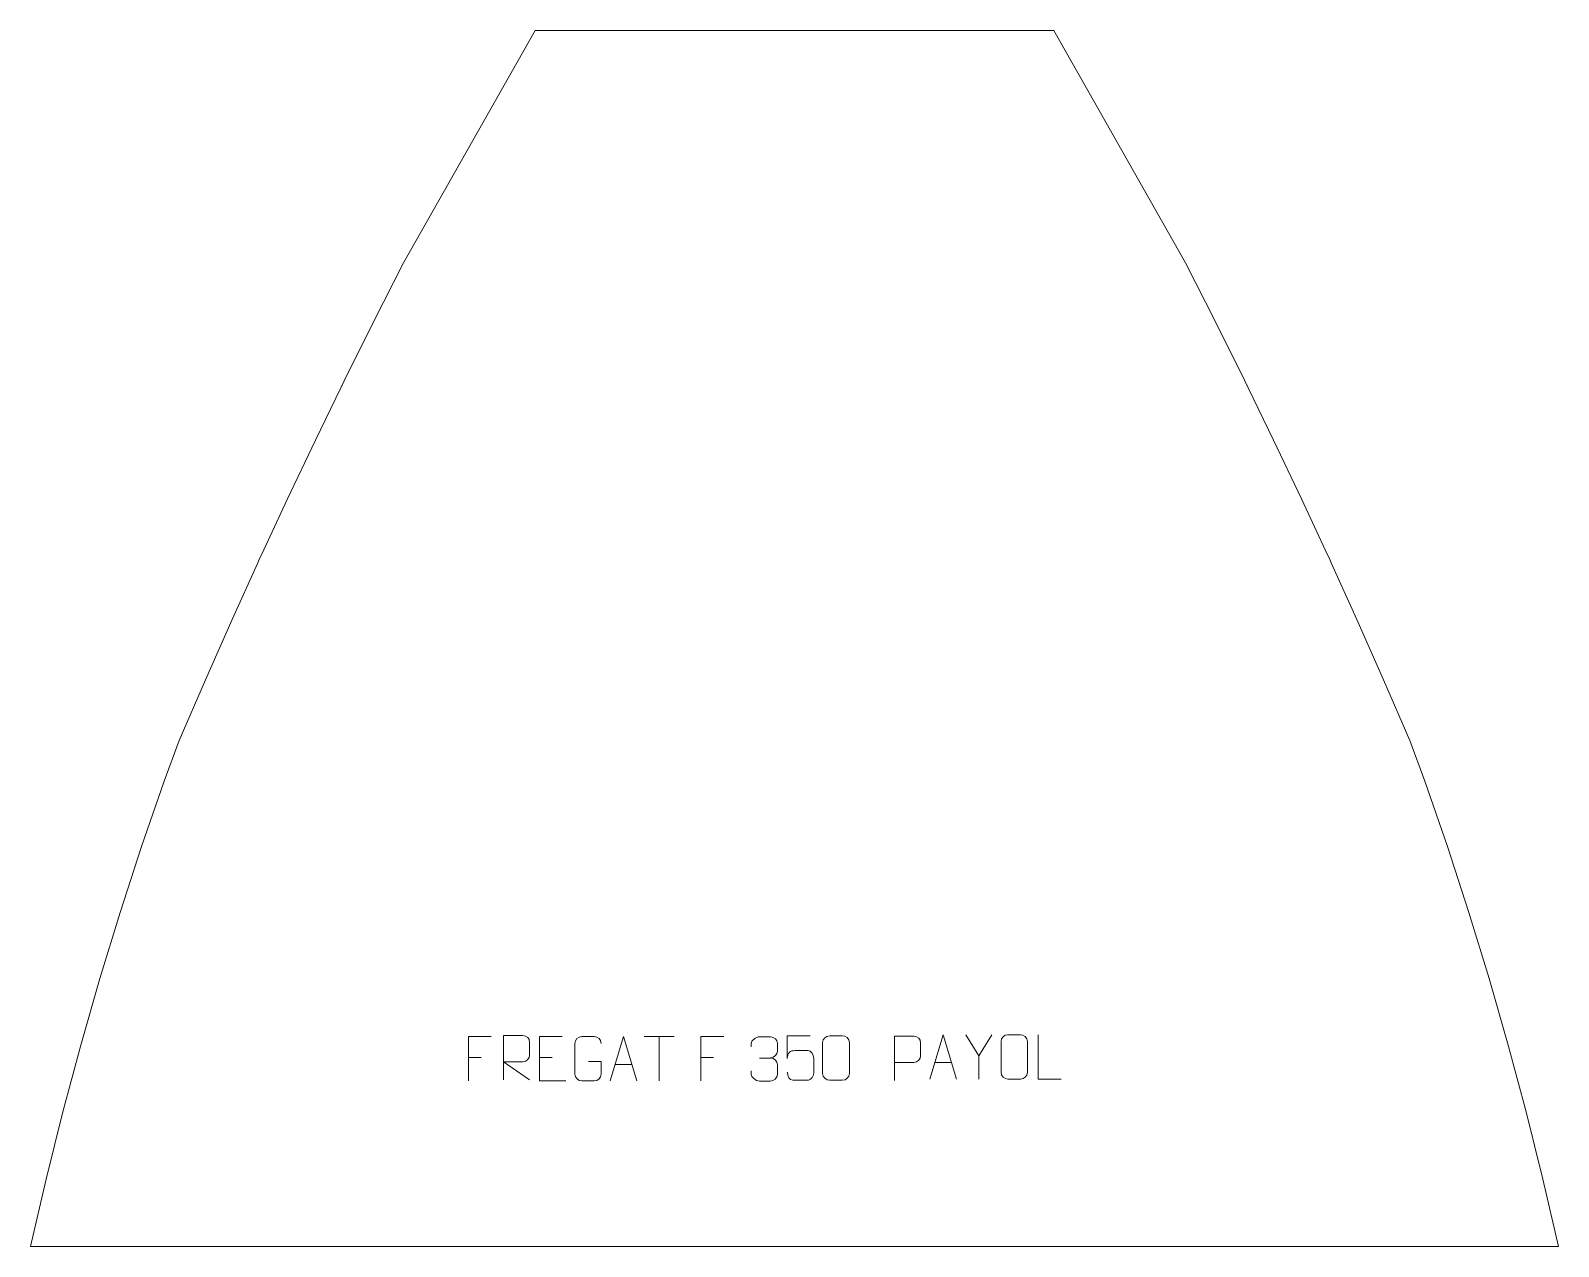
# Model space of a CAD drawing. Header units: millimetres. Extents: x -456 to 405, y 829 to 1514.
import ezdxf

# ---------------------------------------------------------------- set-up
doc = ezdxf.new("R2010")
doc.units = ezdxf.units.MM
doc.header["$MEASUREMENT"] = 0
doc.layers.add('layer 1', color=7, linetype='Continuous')

msp = doc.modelspace()

# ---------------------------------------------------------------- linework, layer by layer
at = {"layer": 'layer 1', "color": 242, "lineweight": 9}
msp.add_open_spline([(-171.4507, 1513.672), (-171.4507, 1513.672), (120.7997, 1513.672), (120.7997, 1513.672), (120.7997, 1513.672), (120.7997, 1513.672), (194.9908, 1382.7266), (194.9908, 1382.7266), (194.9908, 1382.7266), (194.9908, 1382.7266), (211.8296, 1349.6018), (211.8296, 1349.6018), (211.8296, 1349.6018), (211.8296, 1349.6018), (228.3698, 1316.3267), (228.3698, 1316.3267), (228.3698, 1316.3267), (228.3698, 1316.3267), (229.5789, 1313.838), (229.5789, 1313.838), (229.5789, 1313.838), (229.5789, 1313.838), (229.6742, 1313.6723), (229.6742, 1313.6723), (229.6742, 1313.6723), (229.6742, 1313.6723), (230.3186, 1312.3164), (230.3186, 1312.3164), (230.3186, 1312.3164), (230.3186, 1312.3164), (244.6098, 1282.9028), (244.6098, 1282.9028), (244.6098, 1282.9028), (244.6098, 1282.9028), (260.5492, 1249.3365), (260.5492, 1249.3365), (260.5492, 1249.3365), (260.5492, 1249.3365), (273.6568, 1221.0778), (273.6568, 1221.0778), (273.6568, 1221.0778), (273.6568, 1221.0778), (276.1854, 1215.6261), (276.1854, 1215.6261), (276.1854, 1215.6261), (276.1854, 1215.6261), (277.0701, 1213.6723), (277.0701, 1213.6723), (277.0701, 1213.6723), (277.0701, 1213.6723), (291.5173, 1181.7777), (291.5173, 1181.7777), (291.5173, 1181.7777), (291.5173, 1181.7777), (306.5444, 1147.7914), (306.5444, 1147.7914), (306.5444, 1147.7914), (306.5444, 1147.7914), (321.266, 1113.6726), (321.266, 1113.6726), (321.266, 1113.6726), (321.266, 1113.6726), (329.693, 1090.7029), (329.693, 1090.7029), (329.693, 1090.7029), (329.693, 1090.7029), (342.4674, 1053.8601), (342.4674, 1053.8601), (342.4674, 1053.8601), (342.4674, 1053.8601), (354.5773, 1016.7936), (354.5773, 1016.7936), (354.5773, 1016.7936), (354.5773, 1016.7936), (366.0217, 979.5158), (366.0217, 979.5158), (366.0217, 979.5158), (366.0217, 979.5158), (376.7948, 942.039), (376.7948, 942.039), (376.7948, 942.039), (376.7948, 942.039), (386.8938, 904.3755), (386.8938, 904.3755), (386.8938, 904.3755), (386.8938, 904.3755), (396.3159, 866.5358), (396.3159, 866.5358), (396.3159, 866.5358), (396.3159, 866.5358), (405.057, 828.5336), (405.057, 828.5336), (405.057, 828.5336), (405.057, 828.5336), (-455.7091, 828.5336), (-455.7091, 828.5336), (-455.7091, 828.5336), (-455.7091, 828.5336), (-446.9677, 866.5358), (-446.9677, 866.5358), (-446.9677, 866.5358), (-446.9677, 866.5358), (-437.5456, 904.3755), (-437.5456, 904.3755), (-437.5456, 904.3755), (-437.5456, 904.3755), (-427.4455, 942.039), (-427.4455, 942.039), (-427.4455, 942.039), (-427.4455, 942.039), (-416.6727, 979.5158), (-416.6727, 979.5158), (-416.6727, 979.5158), (-416.6727, 979.5158), (-405.2291, 1016.7936), (-405.2291, 1016.7936), (-405.2291, 1016.7936), (-405.2291, 1016.7936), (-393.1184, 1053.8601), (-393.1184, 1053.8601), (-393.1184, 1053.8601), (-393.1184, 1053.8601), (-380.3448, 1090.7029), (-380.3448, 1090.7029), (-380.3448, 1090.7029), (-380.3448, 1090.7029), (-371.9167, 1113.6726), (-371.9167, 1113.6726), (-371.9167, 1113.6726), (-371.9167, 1113.6726), (-357.1962, 1147.7914), (-357.1962, 1147.7914), (-357.1962, 1147.7914), (-357.1962, 1147.7914), (-342.1693, 1181.7777), (-342.1693, 1181.7777), (-342.1693, 1181.7777), (-342.1693, 1181.7777), (-327.7219, 1213.6723), (-327.7219, 1213.6723), (-327.7219, 1213.6723), (-327.7219, 1213.6723), (-326.8364, 1215.6261), (-326.8364, 1215.6261), (-326.8364, 1215.6261), (-326.8364, 1215.6261), (-324.3076, 1221.0778), (-324.3076, 1221.0778), (-324.3076, 1221.0778), (-324.3076, 1221.0778), (-311.201, 1249.3365), (-311.201, 1249.3365), (-311.201, 1249.3365), (-311.201, 1249.3365), (-295.2619, 1282.9028), (-295.2619, 1282.9028), (-295.2619, 1282.9028), (-295.2619, 1282.9028), (-280.9696, 1312.3164), (-280.9696, 1312.3164), (-280.9696, 1312.3164), (-280.9696, 1312.3164), (-280.326, 1313.6723), (-280.326, 1313.6723), (-280.326, 1313.6723), (-280.326, 1313.6723), (-280.2299, 1313.838), (-280.2299, 1313.838), (-280.2299, 1313.838), (-280.2299, 1313.838), (-279.0216, 1316.3267), (-279.0216, 1316.3267), (-279.0216, 1316.3267), (-279.0216, 1316.3267), (-262.4806, 1349.6018), (-262.4806, 1349.6018), (-262.4806, 1349.6018), (-262.4806, 1349.6018), (-245.6417, 1382.7266), (-245.6417, 1382.7266), (-245.6417, 1382.7266), (-245.6417, 1382.7266), (-171.4507, 1513.672), (-171.4507, 1513.672)], degree=3, knots=[0, 0, 0, 0, 0.0212766, 0.0212766, 0.0212766, 0.0212766, 0.04255319, 0.04255319, 0.04255319, 0.04255319, 0.06382979, 0.06382979, 0.06382979, 0.06382979, 0.08510638, 0.08510638, 0.08510638, 0.08510638, 0.10638298, 0.10638298, 0.10638298, 0.10638298, 0.12765957, 0.12765957, 0.12765957, 0.12765957, 0.14893617, 0.14893617, 0.14893617, 0.14893617, 0.17021277, 0.17021277, 0.17021277, 0.17021277, 0.19148936, 0.19148936, 0.19148936, 0.19148936, 0.21276596, 0.21276596, 0.21276596, 0.21276596, 0.23404255, 0.23404255, 0.23404255, 0.23404255, 0.25531915, 0.25531915, 0.25531915, 0.25531915, 0.27659574, 0.27659574, 0.27659574, 0.27659574, 0.29787234, 0.29787234, 0.29787234, 0.29787234, 0.31914894, 0.31914894, 0.31914894, 0.31914894, 0.34042553, 0.34042553, 0.34042553, 0.34042553, 0.36170213, 0.36170213, 0.36170213, 0.36170213, 0.38297872, 0.38297872, 0.38297872, 0.38297872, 0.40425532, 0.40425532, 0.40425532, 0.40425532, 0.42553191, 0.42553191, 0.42553191, 0.42553191, 0.44680851, 0.44680851, 0.44680851, 0.44680851, 0.46808511, 0.46808511, 0.46808511, 0.46808511, 0.4893617, 0.4893617, 0.4893617, 0.4893617, 0.5106383, 0.5106383, 0.5106383, 0.5106383, 0.53191489, 0.53191489, 0.53191489, 0.53191489, 0.55319149, 0.55319149, 0.55319149, 0.55319149, 0.57446809, 0.57446809, 0.57446809, 0.57446809, 0.59574468, 0.59574468, 0.59574468, 0.59574468, 0.61702128, 0.61702128, 0.61702128, 0.61702128, 0.63829787, 0.63829787, 0.63829787, 0.63829787, 0.65957447, 0.65957447, 0.65957447, 0.65957447, 0.68085106, 0.68085106, 0.68085106, 0.68085106, 0.70212766, 0.70212766, 0.70212766, 0.70212766, 0.72340426, 0.72340426, 0.72340426, 0.72340426, 0.74468085, 0.74468085, 0.74468085, 0.74468085, 0.76595745, 0.76595745, 0.76595745, 0.76595745, 0.78723404, 0.78723404, 0.78723404, 0.78723404, 0.80851064, 0.80851064, 0.80851064, 0.80851064, 0.82978723, 0.82978723, 0.82978723, 0.82978723, 0.85106383, 0.85106383, 0.85106383, 0.85106383, 0.87234043, 0.87234043, 0.87234043, 0.87234043, 0.89361702, 0.89361702, 0.89361702, 0.89361702, 0.91489362, 0.91489362, 0.91489362, 0.91489362, 0.93617021, 0.93617021, 0.93617021, 0.93617021, 0.95744681, 0.95744681, 0.95744681, 0.95744681, 1, 1, 1, 1], dxfattribs=at)
at = {"layer": 'layer 1', "color": 250, "lineweight": 9}
for points, knots in [([(-189.2073, 922.4466), (-189.2073, 922.4466), (-189.2073, 947.4001), (-189.2073, 947.4001), (-189.2073, 947.4001), (-185.6125, 947.4001), (-182.017, 947.4001), (-178.4218, 947.4001), (-178.4218, 947.4001), (-176.0965, 947.3624), (-174.5392, 945.8724), (-174.5433, 943.506), (-174.5433, 943.506), (-174.5437, 941.4705), (-174.5437, 938.4111), (-174.5433, 936.3751), (-174.5433, 936.3751), (-174.5498, 934.4996), (-176.3621, 932.5578), (-178.3716, 932.5387), (-178.3716, 932.5387), (-178.3716, 932.5387), (-189.2073, 932.5387), (-189.2073, 932.5387), (-189.2073, 932.5387), (-189.2073, 932.5387), (-174.5526, 922.4466), (-174.5526, 922.4466)], [0, 0, 0, 0, 0.125, 0.125, 0.125, 0.125, 0.25, 0.25, 0.25, 0.25, 0.375, 0.375, 0.375, 0.375, 0.5, 0.5, 0.5, 0.5, 0.625, 0.625, 0.625, 0.625, 0.75, 0.75, 0.75, 0.75, 1, 1, 1, 1]), ([(-16.5121, 947.1733), (-16.5121, 947.1733), (-29.3638, 947.1733), (-29.3638, 947.1733), (-29.3638, 947.1733), (-29.3635, 942.9427), (-29.3635, 938.7118), (-29.3638, 934.4806), (-29.3638, 934.4806), (-29.3641, 937.7907), (-27.7331, 938.8625), (-24.9211, 938.923), (-24.9211, 938.923), (-22.4815, 938.9233), (-20.042, 938.9233), (-17.6028, 938.923), (-17.6028, 938.923), (-15.953, 938.9298), (-14.4781, 936.5493), (-14.4496, 934.4806), (-14.4496, 934.4806), (-14.4499, 931.8933), (-14.4499, 929.3057), (-14.4496, 926.718), (-14.4496, 926.718), (-14.4034, 924.7586), (-15.9028, 922.3223), (-17.5287, 922.2638), (-17.5287, 922.2638), (-19.4852, 922.2641), (-24.3802, 922.2641), (-26.3372, 922.2638), (-26.3372, 922.2638), (-28.1827, 922.255), (-29.2898, 924.2198), (-29.3106, 926.7709)], [0, 0, 0, 0, 0.1, 0.1, 0.1, 0.1, 0.2, 0.2, 0.2, 0.2, 0.3, 0.3, 0.3, 0.3, 0.4, 0.4, 0.4, 0.4, 0.5, 0.5, 0.5, 0.5, 0.6, 0.6, 0.6, 0.6, 0.7, 0.7, 0.7, 0.7, 0.8, 0.8, 0.8, 0.8, 1, 1, 1, 1]), ([(-5.4869, 947.2178), (-3.1208, 947.2178), (-0.7543, 947.2178), (1.6122, 947.2178), (1.6122, 947.2178), (3.5927, 947.2534), (5.6187, 945.7591), (5.6458, 943.317), (5.6458, 943.317), (5.6454, 937.5596), (5.6454, 931.8018), (5.6458, 926.0436), (5.6458, 926.0436), (5.5037, 923.716), (3.7973, 922.2337), (1.6122, 922.2229), (1.6122, 922.2229), (-0.7602, 922.2233), (-3.1326, 922.2233), (-5.5046, 922.2229), (-5.5046, 922.2229), (-7.4631, 922.1173), (-9.4695, 924.0052), (-9.4581, 926.0262), (-9.4581, 926.0262), (-9.4577, 931.8068), (-9.4577, 937.5871), (-9.4581, 943.3669), (-9.4581, 943.3669), (-9.4538, 945.5089), (-7.6767, 947.2314), (-5.4869, 947.2178)], [0, 0, 0, 0, 0.11111111, 0.11111111, 0.11111111, 0.11111111, 0.22222222, 0.22222222, 0.22222222, 0.22222222, 0.33333333, 0.33333333, 0.33333333, 0.33333333, 0.44444444, 0.44444444, 0.44444444, 0.44444444, 0.55555556, 0.55555556, 0.55555556, 0.55555556, 0.66666667, 0.66666667, 0.66666667, 0.66666667, 0.77777778, 0.77777778, 0.77777778, 0.77777778, 1, 1, 1, 1]), ([(31.0792, 922.0412), (31.0792, 922.0412), (31.0792, 946.9948), (31.0792, 946.9948), (31.0792, 946.9948), (34.6742, 946.9948), (38.2695, 946.9948), (41.8649, 946.9948), (41.8649, 946.9948), (44.1901, 946.9569), (45.7475, 945.4668), (45.7433, 943.1007), (45.7433, 943.1007), (45.7429, 941.065), (45.7429, 938.0057), (45.7433, 935.9697), (45.7433, 935.9697), (45.7368, 934.0943), (43.9246, 932.1524), (41.915, 932.1333), (41.915, 932.1333), (41.915, 932.1333), (31.0792, 932.1333), (31.0792, 932.1333)], [0, 0, 0, 0, 0.14285714, 0.14285714, 0.14285714, 0.14285714, 0.28571429, 0.28571429, 0.28571429, 0.28571429, 0.42857143, 0.42857143, 0.42857143, 0.42857143, 0.57142857, 0.57142857, 0.57142857, 0.57142857, 0.71428571, 0.71428571, 0.71428571, 0.71428571, 1, 1, 1, 1]), ([(50.9977, 922.8839), (50.9977, 922.8839), (58.3687, 947.8374), (58.3687, 947.8374), (58.3687, 947.8374), (58.3687, 947.8374), (65.9386, 922.8839), (65.9386, 922.8839)], [0, 0, 0, 0, 0.33333333, 0.33333333, 0.33333333, 0.33333333, 1, 1, 1, 1]), ([(85.7898, 947.8374), (85.7898, 947.8374), (78.4674, 935.9387), (78.4674, 935.9387), (78.4674, 935.9387), (78.4674, 935.9387), (78.4681, 922.8838), (78.4681, 922.8838)], [0, 0, 0, 0, 0.33333333, 0.33333333, 0.33333333, 0.33333333, 1, 1, 1, 1]), ([(94.9485, 947.8371), (97.2742, 947.8371), (99.6003, 947.8371), (101.9264, 947.8371), (101.9264, 947.8371), (103.873, 947.8727), (105.8644, 946.3811), (105.8911, 943.9435), (105.8911, 943.9435), (105.8907, 938.1966), (105.8907, 932.4493), (105.8911, 926.7016), (105.8911, 926.7016), (105.7513, 924.3782), (104.0741, 922.8986), (101.9264, 922.8878), (101.9264, 922.8878), (99.5945, 922.8882), (97.2626, 922.8882), (94.9311, 922.8878), (94.9311, 922.8878), (93.0061, 922.7824), (91.034, 924.6669), (91.0452, 926.6842), (91.0452, 926.6842), (91.0455, 932.4543), (91.0455, 938.224), (91.0452, 943.9933), (91.0452, 943.9933), (91.0494, 946.1314), (92.7961, 947.8506), (94.9485, 947.8371)], [0, 0, 0, 0, 0.11111111, 0.11111111, 0.11111111, 0.11111111, 0.22222222, 0.22222222, 0.22222222, 0.22222222, 0.33333333, 0.33333333, 0.33333333, 0.33333333, 0.44444444, 0.44444444, 0.44444444, 0.44444444, 0.55555556, 0.55555556, 0.55555556, 0.55555556, 0.66666667, 0.66666667, 0.66666667, 0.66666667, 0.77777778, 0.77777778, 0.77777778, 0.77777778, 1, 1, 1, 1]), ([(124.9427, 922.8838), (124.9427, 922.8838), (111.9936, 922.8838), (111.9936, 922.8838), (111.9936, 922.8838), (111.9936, 922.8838), (111.9936, 947.8374), (111.9936, 947.8374)], [0, 0, 0, 0, 0.33333333, 0.33333333, 0.33333333, 0.33333333, 1, 1, 1, 1]), ([(-196.1694, 946.803), (-196.1694, 946.803), (-209.0434, 946.803), (-209.0434, 946.803), (-209.0434, 946.803), (-209.0434, 946.803), (-209.0434, 921.8494), (-209.0434, 921.8494)], [0, 0, 0, 0, 0.33333333, 0.33333333, 0.33333333, 0.33333333, 1, 1, 1, 1]), ([(-156.1694, 946.803), (-156.1694, 946.803), (-169.0433, 946.803), (-169.0433, 946.803), (-169.0433, 946.803), (-169.0433, 946.803), (-169.0433, 921.8494), (-169.0433, 921.8494), (-169.0433, 921.8494), (-169.0433, 921.8494), (-154.1775, 921.8494), (-154.1775, 921.8494)], [0, 0, 0, 0, 0.25, 0.25, 0.25, 0.25, 0.5, 0.5, 0.5, 0.5, 1, 1, 1, 1]), ([(-141.3555, 932.8352), (-141.3555, 932.8352), (-134.1874, 932.8352), (-134.1874, 932.8352), (-134.1874, 932.8352), (-134.1874, 932.8352), (-134.1874, 925.6671), (-134.1874, 925.6671), (-134.1874, 925.6671), (-134.3271, 923.3437), (-136.0043, 921.8641), (-138.1521, 921.8533), (-138.1521, 921.8533), (-140.4839, 921.8537), (-142.8159, 921.8537), (-145.1474, 921.8533), (-145.1474, 921.8533), (-147.0723, 921.7479), (-149.0445, 923.6324), (-149.0333, 925.6497), (-149.0333, 925.6497), (-149.0329, 931.4198), (-149.0329, 937.1895), (-149.0333, 942.9588), (-149.0333, 942.9588), (-149.0291, 945.0969), (-147.2823, 946.8161), (-145.13, 946.8027), (-145.13, 946.8027), (-142.8043, 946.8027), (-140.4782, 946.8027), (-138.1521, 946.8027), (-138.1521, 946.8027), (-136.2054, 946.8381), (-134.214, 945.3466), (-134.1874, 942.9089)], [0, 0, 0, 0, 0.1, 0.1, 0.1, 0.1, 0.2, 0.2, 0.2, 0.2, 0.3, 0.3, 0.3, 0.3, 0.4, 0.4, 0.4, 0.4, 0.5, 0.5, 0.5, 0.5, 0.6, 0.6, 0.6, 0.6, 0.7, 0.7, 0.7, 0.7, 0.8, 0.8, 0.8, 0.8, 1, 1, 1, 1]), ([(-129.0808, 921.8495), (-129.0808, 921.8495), (-121.7098, 946.803), (-121.7098, 946.803), (-121.7098, 946.803), (-121.7098, 946.803), (-114.1399, 921.8495), (-114.1399, 921.8495)], [0, 0, 0, 0, 0.33333333, 0.33333333, 0.33333333, 0.33333333, 1, 1, 1, 1]), ([(-65.1733, 946.803), (-65.1733, 946.803), (-78.0473, 946.803), (-78.0473, 946.803), (-78.0473, 946.803), (-78.0473, 946.803), (-78.0473, 921.8494), (-78.0473, 921.8494)], [0, 0, 0, 0, 0.33333333, 0.33333333, 0.33333333, 0.33333333, 1, 1, 1, 1]), ([(-49.7141, 940.9637), (-49.7141, 940.9637), (-49.7141, 942.8209), (-49.7141, 942.8209), (-49.7141, 942.8209), (-49.7284, 944.5628), (-47.0639, 946.6809), (-45.0048, 946.6582), (-45.0048, 946.6582), (-42.9407, 946.6582), (-40.8767, 946.6582), (-38.813, 946.6582), (-38.813, 946.6582), (-36.6185, 946.667), (-35.0202, 944.8202), (-34.9758, 942.9081), (-34.9758, 942.9081), (-34.9762, 941.473), (-34.9762, 940.0379), (-34.9758, 938.6024), (-34.9758, 938.6024), (-35.0244, 936.9489), (-36.627, 934.7189), (-38.8253, 934.7289), (-38.8253, 934.7289), (-36.6216, 934.7177), (-35.0136, 932.9145), (-34.9596, 930.855), (-34.9596, 930.855), (-34.96, 929.0703), (-34.96, 927.2856), (-34.9596, 925.5005), (-34.9596, 925.5005), (-34.9495, 923.4391), (-37.0044, 921.676), (-38.8253, 921.6841), (-38.8253, 921.6841), (-40.8906, 921.6844), (-42.9558, 921.6844), (-45.0214, 921.6841), (-45.0214, 921.6841), (-47.19, 921.6956), (-49.721, 924.0958), (-49.7396, 925.5576), (-49.7396, 925.5576), (-49.7396, 925.5576), (-49.7396, 927.4662), (-49.7396, 927.4662)], [0, 0, 0, 0, 0.07692308, 0.07692308, 0.07692308, 0.07692308, 0.15384615, 0.15384615, 0.15384615, 0.15384615, 0.23076923, 0.23076923, 0.23076923, 0.23076923, 0.30769231, 0.30769231, 0.30769231, 0.30769231, 0.38461538, 0.38461538, 0.38461538, 0.38461538, 0.46153846, 0.46153846, 0.46153846, 0.46153846, 0.53846154, 0.53846154, 0.53846154, 0.53846154, 0.61538462, 0.61538462, 0.61538462, 0.61538462, 0.69230769, 0.69230769, 0.69230769, 0.69230769, 0.76923077, 0.76923077, 0.76923077, 0.76923077, 0.84615385, 0.84615385, 0.84615385, 0.84615385, 1, 1, 1, 1])]:
    msp.add_open_spline(points, degree=3, knots=knots, dxfattribs=at)
for points in [[(78.4674, 935.9387), (78.4674, 935.9387), (71.1465, 947.8374), (71.1465, 947.8374)], [(-110.1039, 946.7795), (-110.1039, 946.7795), (-93.1167, 946.7795), (-93.1167, 946.7795)], [(-101.6101, 921.8495), (-101.6101, 921.8495), (-101.6101, 946.803), (-101.6101, 946.803)], [(-209.0434, 934.9233), (-209.0434, 934.9233), (-201.8753, 934.9233), (-201.8753, 934.9233)], [(-169.0433, 934.9233), (-169.0433, 934.9233), (-161.8752, 934.9233), (-161.8752, 934.9233)], [(-126.3582, 931.0989), (-126.3582, 931.0989), (-116.8625, 931.0989), (-116.8625, 931.0989)], [(-78.0473, 934.9233), (-78.0473, 934.9233), (-70.8792, 934.9233), (-70.8792, 934.9233)], [(-45.0044, 934.7185), (-45.0044, 934.7185), (-38.808, 934.7185), (-38.808, 934.7185)], [(53.7203, 932.1333), (53.7203, 932.1333), (63.216, 932.1333), (63.216, 932.1333)]]:
    msp.add_open_spline(points, degree=3, dxfattribs=at)

doc.saveas('drawing.dxf')
